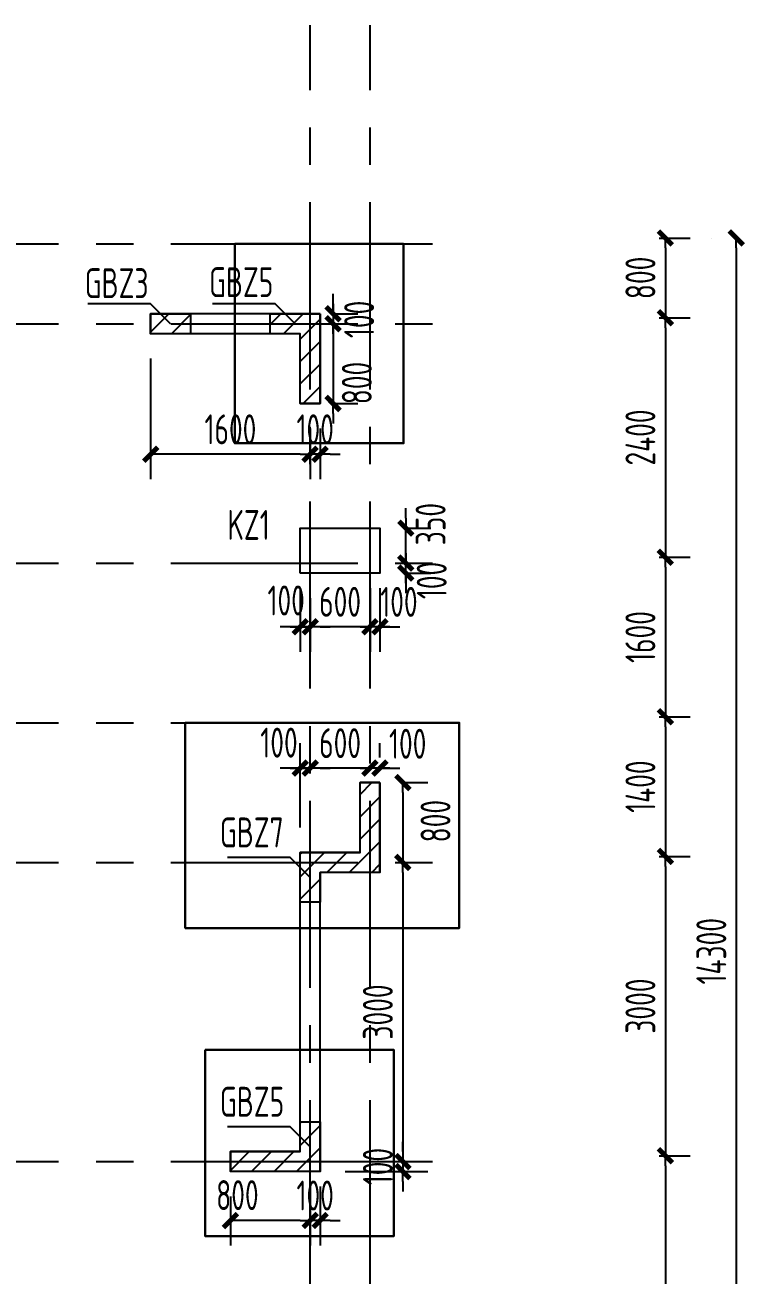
# Model space of a CAD drawing. Extents: x 580289 to 1106878, y -144605 to 78052.
# Drawn here: x 892423 to 899644, y 58074 to 70605 of the extents above; entities that cross this region are included whole.
import ezdxf
from ezdxf.enums import TextEntityAlignment as Align

# ---------------------------------------------------------------- set-up
doc = ezdxf.new("R2010")
doc.units = 0
doc.header["$LTSCALE"] = 100
doc.linetypes.add('CENTER', pattern=[2, 1.25, -0.25, 0.25, -0.25])
doc.layers.get('0').update_dxf_attribs({"linetype": 'CONTINUOUS'})
doc.layers.get('Defpoints').update_dxf_attribs({"linetype": 'CONTINUOUS'})
for name, color, linetype in [('21000', 7, 'CONTINUOUS'), ('b边缘构件', 240, 'CONTINUOUS'), ('b边缘构件阴影', 240, 'CONTINUOUS'), ('COLU', 7, 'CONTINUOUS'), ('DIM', 3, 'CONTINUOUS'), ('PAXIS', 253, 'CENTER'), ('TEXT', 2, 'CONTINUOUS'), ('THIN', 7, 'CONTINUOUS'), ('柱标注', 2, 'CONTINUOUS')]:
    doc.layers.add(name, color=color, linetype=linetype)
doc.styles.get("Standard").update_dxf_attribs({"font": 'tssdeng.shx', "width": 0.7, "bigfont": 'tssdchn.shx'})
doc.styles.add('TSSD_Dimension', font='Tssdeng.shx', dxfattribs={"width": 0.7, "bigfont": 'tssdchn.shx'})
doc.dimstyles.new('TSSD_100_100$0', dxfattribs={"dimtxt": 300, "dimasz": 100, "dimexe": 250, "dimexo": 250, "dimgap": 100, "dimtad": 1, "dimdec": 0, "dimzin": 0, "dimdsep": 46, "dimtxsty": 'TSSD_Dimension', "dimblk": '_TSDBK', "dimblk1": '_TSDBK', "dimblk2": '_TSDBK', "dimsah": 1, "dimcen": 0, "dimclrt": 7, "dimadec": 0, "dimazin": 0, "dimtfac": 1, "dimtdec": 0, "dimtix": 1, "dimtmove": 2, "dimatfit": 3, "dimldrblk": '_TSDBK', "dimfxl": 1, "dimtolj": 1, "dimtzin": 0, "dimarcsym": 0})
pattern_1 = [(45, (430321.28, 300359.7), (-112.2532, 112.2532), [])]

# ---------------------------------------------------------------- blocks, each defined once
blk = doc.blocks.new('_TSDBK')
blk.add_line((-1, 0), (0, 0))
at = {"const_width": 0.5}
blk.add_lwpolyline([(-0.7, -0.7), (0.7, 0.7)], dxfattribs=at)
blk = doc.blocks.new('*D877')
at = {"layer": 'Defpoints', "color": 0}
for p in [(895283, 59211), (895383, 59211), (895283, 58621)]:
    blk.add_point(p, dxfattribs=at)
at = {"layer": 'DIM', "color": 0, "lineweight": -2}
for p, q in [((895283, 58961), (895283, 58371)), ((895383, 58961), (895383, 58371)), ((895183, 58621), (895083, 58621)), ((895383, 58621), (895283, 58621)), ((895483, 58621), (895583, 58621))]:
    blk.add_line(p, q, dxfattribs=at)
at = {"layer": 'DIM', "color": 0, "lineweight": -2, "xscale": 100, "yscale": 100, "zscale": 100}
blk.add_blockref('_TSDBK', (895283, 58621), dxfattribs=at)
at = {"layer": 'DIM', "color": 0, "lineweight": -2, "xscale": 100, "yscale": 100, "zscale": 100, "rotation": 180}
blk.add_blockref('_TSDBK', (895383, 58621), dxfattribs=at)
at = {"layer": 'DIM', "color": 7, "insert": (895333, 58871), "char_height": 300, "attachment_point": 5, "style": 'TSSD_Dimension'}
blk.add_mtext('\\A1;100', dxfattribs=at)
blk = doc.blocks.new('*D878')
at = {"layer": 'Defpoints', "color": 0}
for p in [(895283, 59211), (894483, 59111), (894483, 58621)]:
    blk.add_point(p, dxfattribs=at)
at = {"layer": 'DIM', "color": 0, "lineweight": -2}
for p, q in [((895283, 58961), (895283, 58371)), ((894483, 58861), (894483, 58371)), ((895183, 58621), (894583, 58621))]:
    blk.add_line(p, q, dxfattribs=at)
at = {"layer": 'DIM', "color": 0, "lineweight": -2, "xscale": 100, "yscale": 100, "zscale": 100, "rotation": 180}
blk.add_blockref('_TSDBK', (894483, 58621), dxfattribs=at)
at = {"layer": 'DIM', "color": 0, "lineweight": -2, "xscale": 100, "yscale": 100, "zscale": 100}
blk.add_blockref('_TSDBK', (895283, 58621), dxfattribs=at)
at = {"layer": 'DIM', "color": 7, "insert": (894553, 58875), "char_height": 300, "attachment_point": 5, "style": 'TSSD_Dimension'}
blk.add_mtext('\\A1;800', dxfattribs=at)
blk = doc.blocks.new('*D879')
at = {"layer": 'Defpoints', "color": 0}
for p in [(895983, 63011), (895983, 62211), (896212, 62211)]:
    blk.add_point(p, dxfattribs=at)
at = {"layer": 'DIM', "color": 0, "lineweight": -2}
for p, q in [((896212, 62911), (896212, 62311)), ((896233, 63011), (896462, 63011)), ((896233, 62211), (896462, 62211))]:
    blk.add_line(p, q, dxfattribs=at)
at = {"layer": 'DIM', "color": 0, "lineweight": -2, "xscale": 100, "yscale": 100, "zscale": 100}
for p, rotation in [((896212, 63011), 90), ((896212, 62211), 270)]:
    blk.add_blockref('_TSDBK', p, dxfattribs=dict(at, rotation=rotation))
at = {"layer": 'DIM', "color": 7, "insert": (896540, 62624), "char_height": 300, "attachment_point": 5, "rotation": 90, "style": 'TSSD_Dimension'}
blk.add_mtext('\\A1;800', dxfattribs=at)
blk = doc.blocks.new('*D880')
at = {"layer": 'Defpoints', "color": 0}
for p in [(895983, 62211), (895383, 59211), (896212, 59211)]:
    blk.add_point(p, dxfattribs=at)
at = {"layer": 'DIM', "color": 0, "lineweight": -2}
for p, q in [((896233, 62211), (896462, 62211)), ((896212, 62111), (896212, 59311)), ((895633, 59211), (896462, 59211))]:
    blk.add_line(p, q, dxfattribs=at)
at = {"layer": 'DIM', "color": 0, "lineweight": -2, "xscale": 100, "yscale": 100, "zscale": 100}
for p, rotation in [((896212, 62211), 90), ((896212, 59211), 270)]:
    blk.add_blockref('_TSDBK', p, dxfattribs=dict(at, rotation=rotation))
at = {"layer": 'DIM', "color": 7, "insert": (895962, 60711), "char_height": 300, "attachment_point": 5, "rotation": 90, "style": 'TSSD_Dimension'}
blk.add_mtext('\\A1;3000', dxfattribs=at)
blk = doc.blocks.new('*D881')
at = {"layer": 'Defpoints', "color": 0}
for p in [(895383, 59211), (895383, 59111), (896212, 59111)]:
    blk.add_point(p, dxfattribs=at)
at = {"layer": 'DIM', "color": 0, "lineweight": -2}
for p, q in [((896212, 59311), (896212, 59411)), ((895633, 59211), (896462, 59211)), ((896212, 59211), (896212, 59111)), ((895633, 59111), (896462, 59111)), ((896212, 59011), (896212, 58911))]:
    blk.add_line(p, q, dxfattribs=at)
at = {"layer": 'DIM', "color": 0, "lineweight": -2, "xscale": 100, "yscale": 100, "zscale": 100}
for p, rotation in [((896212, 59211), 270), ((896212, 59111), 90)]:
    blk.add_blockref('_TSDBK', p, dxfattribs=dict(at, rotation=rotation))
at = {"layer": 'DIM', "color": 7, "insert": (895962, 59161), "char_height": 300, "attachment_point": 5, "rotation": 90, "style": 'TSSD_Dimension'}
blk.add_mtext('\\A1;100', dxfattribs=at)
blk = doc.blocks.new('*D882')
at = {"layer": 'Defpoints', "color": 0}
for p in [(895883, 63156), (895883, 63011), (895983, 63011)]:
    blk.add_point(p, dxfattribs=at)
at = {"layer": 'DIM', "color": 0, "lineweight": -2}
for p, q in [((895883, 63261), (895883, 63406)), ((895983, 63261), (895983, 63406)), ((895783, 63156), (895683, 63156)), ((895983, 63156), (895883, 63156)), ((896083, 63156), (896183, 63156))]:
    blk.add_line(p, q, dxfattribs=at)
at = {"layer": 'DIM', "color": 0, "lineweight": -2, "xscale": 100, "yscale": 100, "zscale": 100}
blk.add_blockref('_TSDBK', (895883, 63156), dxfattribs=at)
at = {"layer": 'DIM', "color": 0, "lineweight": -2, "xscale": 100, "yscale": 100, "zscale": 100, "rotation": 180}
blk.add_blockref('_TSDBK', (895983, 63156), dxfattribs=at)
at = {"layer": 'DIM', "color": 7, "insert": (896261, 63400), "char_height": 300, "attachment_point": 5, "style": 'TSSD_Dimension'}
blk.add_mtext('\\A1;100', dxfattribs=at)
blk = doc.blocks.new('*D883')
at = {"layer": 'Defpoints', "color": 0}
for p in [(895283, 63156), (895883, 63011), (895283, 62852)]:
    blk.add_point(p, dxfattribs=at)
at = {"layer": 'DIM', "color": 0, "lineweight": -2}
for p, q in [((895283, 63102), (895283, 63406)), ((895883, 63261), (895883, 63406)), ((895183, 63156), (895083, 63156)), ((895883, 63156), (895283, 63156)), ((895983, 63156), (896083, 63156))]:
    blk.add_line(p, q, dxfattribs=at)
at = {"layer": 'DIM', "color": 0, "lineweight": -2, "xscale": 100, "yscale": 100, "zscale": 100}
blk.add_blockref('_TSDBK', (895283, 63156), dxfattribs=at)
at = {"layer": 'DIM', "color": 0, "lineweight": -2, "xscale": 100, "yscale": 100, "zscale": 100, "rotation": 180}
blk.add_blockref('_TSDBK', (895883, 63156), dxfattribs=at)
at = {"layer": 'DIM', "color": 7, "insert": (895583, 63406), "char_height": 300, "attachment_point": 5, "style": 'TSSD_Dimension'}
blk.add_mtext('\\A1;600', dxfattribs=at)
blk = doc.blocks.new('*D884')
at = {"layer": 'Defpoints', "color": 0}
for p in [(895183, 63156), (895283, 62852), (895183, 62311)]:
    blk.add_point(p, dxfattribs=at)
at = {"layer": 'DIM', "color": 0, "lineweight": -2}
for p, q in [((895183, 62561), (895183, 63406)), ((895283, 63102), (895283, 63406)), ((895083, 63156), (894983, 63156)), ((895283, 63156), (895183, 63156)), ((895383, 63156), (895483, 63156))]:
    blk.add_line(p, q, dxfattribs=at)
at = {"layer": 'DIM', "color": 0, "lineweight": -2, "xscale": 100, "yscale": 100, "zscale": 100}
blk.add_blockref('_TSDBK', (895183, 63156), dxfattribs=at)
at = {"layer": 'DIM', "color": 0, "lineweight": -2, "xscale": 100, "yscale": 100, "zscale": 100, "rotation": 180}
blk.add_blockref('_TSDBK', (895283, 63156), dxfattribs=at)
at = {"layer": 'DIM', "color": 7, "insert": (894970, 63411), "char_height": 300, "attachment_point": 5, "style": 'TSSD_Dimension'}
blk.add_mtext('\\A1;100', dxfattribs=at)
blk = doc.blocks.new('*D895')
at = {"layer": 'Defpoints', "color": 0}
for p in [(895283, 67711), (895283, 67611), (895512, 67611)]:
    blk.add_point(p, dxfattribs=at)
at = {"layer": 'DIM', "color": 0, "lineweight": -2}
for p, q in [((895512, 67811), (895512, 67911)), ((895512, 67711), (895512, 67611)), ((895533, 67711), (895762, 67711)), ((895533, 67611), (895762, 67611)), ((895512, 67511), (895512, 67411))]:
    blk.add_line(p, q, dxfattribs=at)
at = {"layer": 'DIM', "color": 0, "lineweight": -2, "xscale": 100, "yscale": 100, "zscale": 100}
for p, rotation in [((895512, 67711), 270), ((895512, 67611), 90)]:
    blk.add_blockref('_TSDBK', p, dxfattribs=dict(at, rotation=rotation))
at = {"layer": 'DIM', "color": 7, "insert": (895774, 67654), "char_height": 300, "attachment_point": 5, "rotation": 90, "style": 'TSSD_Dimension'}
blk.add_mtext('\\A1;100', dxfattribs=at)
blk = doc.blocks.new('*D896')
at = {"layer": 'Defpoints', "color": 0}
for p in [(895283, 67611), (895283, 66811), (895512, 66811)]:
    blk.add_point(p, dxfattribs=at)
at = {"layer": 'DIM', "color": 0, "lineweight": -2}
for p, q in [((895512, 67711), (895512, 67811)), ((895512, 67611), (895512, 66811)), ((895533, 67611), (895762, 67611)), ((895533, 66811), (895762, 66811)), ((895512, 66711), (895512, 66611))]:
    blk.add_line(p, q, dxfattribs=at)
at = {"layer": 'DIM', "color": 0, "lineweight": -2, "xscale": 100, "yscale": 100, "zscale": 100}
for p, rotation in [((895512, 67611), 270), ((895512, 66811), 90)]:
    blk.add_blockref('_TSDBK', p, dxfattribs=dict(at, rotation=rotation))
at = {"layer": 'DIM', "color": 7, "insert": (895751, 67016), "char_height": 300, "attachment_point": 5, "rotation": 90, "style": 'TSSD_Dimension'}
blk.add_mtext('\\A1;800', dxfattribs=at)
blk = doc.blocks.new('*D897')
at = {"layer": 'Defpoints', "color": 0}
for p in [(895283, 66811), (895383, 66811), (895283, 66302)]:
    blk.add_point(p, dxfattribs=at)
at = {"layer": 'DIM', "color": 0, "lineweight": -2}
for p, q in [((895283, 66561), (895283, 66052)), ((895383, 66561), (895383, 66052)), ((895183, 66302), (895083, 66302)), ((895383, 66302), (895283, 66302)), ((895483, 66302), (895583, 66302))]:
    blk.add_line(p, q, dxfattribs=at)
at = {"layer": 'DIM', "color": 0, "lineweight": -2, "xscale": 100, "yscale": 100, "zscale": 100}
blk.add_blockref('_TSDBK', (895283, 66302), dxfattribs=at)
at = {"layer": 'DIM', "color": 0, "lineweight": -2, "xscale": 100, "yscale": 100, "zscale": 100, "rotation": 180}
blk.add_blockref('_TSDBK', (895383, 66302), dxfattribs=at)
at = {"layer": 'DIM', "color": 7, "insert": (895333, 66552), "char_height": 300, "attachment_point": 5, "style": 'TSSD_Dimension'}
blk.add_mtext('\\A1;100', dxfattribs=at)
blk = doc.blocks.new('*D898')
at = {"layer": 'Defpoints', "color": 0}
for p in [(893683, 67511), (895283, 66811), (893683, 66302)]:
    blk.add_point(p, dxfattribs=at)
at = {"layer": 'DIM', "color": 0, "lineweight": -2}
for p, q in [((893683, 67261), (893683, 66052)), ((895283, 66561), (895283, 66052)), ((895183, 66302), (893783, 66302))]:
    blk.add_line(p, q, dxfattribs=at)
at = {"layer": 'DIM', "color": 0, "lineweight": -2, "xscale": 100, "yscale": 100, "zscale": 100, "rotation": 180}
blk.add_blockref('_TSDBK', (893683, 66302), dxfattribs=at)
at = {"layer": 'DIM', "color": 0, "lineweight": -2, "xscale": 100, "yscale": 100, "zscale": 100}
blk.add_blockref('_TSDBK', (895283, 66302), dxfattribs=at)
at = {"layer": 'DIM', "color": 7, "insert": (894483, 66552), "char_height": 300, "attachment_point": 5, "style": 'TSSD_Dimension'}
blk.add_mtext('\\A1;1600', dxfattribs=at)
blk = doc.blocks.new('*D899')
at = {"layer": 'Defpoints', "color": 0}
for p in [(895883, 65211), (895983, 65211), (895883, 64573)]:
    blk.add_point(p, dxfattribs=at)
at = {"layer": 'DIM', "color": 0, "lineweight": -2}
for p, q in [((895883, 64961), (895883, 64323)), ((895983, 64961), (895983, 64323)), ((895783, 64573), (895683, 64573)), ((895983, 64573), (895883, 64573)), ((896083, 64573), (896183, 64573))]:
    blk.add_line(p, q, dxfattribs=at)
at = {"layer": 'DIM', "color": 0, "lineweight": -2, "xscale": 100, "yscale": 100, "zscale": 100}
blk.add_blockref('_TSDBK', (895883, 64573), dxfattribs=at)
at = {"layer": 'DIM', "color": 0, "lineweight": -2, "xscale": 100, "yscale": 100, "zscale": 100, "rotation": 180}
blk.add_blockref('_TSDBK', (895983, 64573), dxfattribs=at)
at = {"layer": 'DIM', "color": 7, "insert": (896173, 64822), "char_height": 300, "attachment_point": 5, "style": 'TSSD_Dimension'}
blk.add_mtext('\\A1;100', dxfattribs=at)
blk = doc.blocks.new('*D900')
at = {"layer": 'Defpoints', "color": 0}
for p in [(895883, 65211), (895283, 65111), (895283, 64573)]:
    blk.add_point(p, dxfattribs=at)
at = {"layer": 'DIM', "color": 0, "lineweight": -2}
for p, q in [((895883, 64961), (895883, 64323)), ((895283, 64861), (895283, 64323)), ((895183, 64573), (895083, 64573)), ((895883, 64573), (895283, 64573)), ((895983, 64573), (896083, 64573))]:
    blk.add_line(p, q, dxfattribs=at)
at = {"layer": 'DIM', "color": 0, "lineweight": -2, "xscale": 100, "yscale": 100, "zscale": 100}
blk.add_blockref('_TSDBK', (895283, 64573), dxfattribs=at)
at = {"layer": 'DIM', "color": 0, "lineweight": -2, "xscale": 100, "yscale": 100, "zscale": 100, "rotation": 180}
blk.add_blockref('_TSDBK', (895883, 64573), dxfattribs=at)
at = {"layer": 'DIM', "color": 7, "insert": (895583, 64823), "char_height": 300, "attachment_point": 5, "style": 'TSSD_Dimension'}
blk.add_mtext('\\A1;600', dxfattribs=at)
blk = doc.blocks.new('*D901')
at = {"layer": 'Defpoints', "color": 0}
for p in [(895183, 65211), (895283, 65111), (895183, 64573)]:
    blk.add_point(p, dxfattribs=at)
at = {"layer": 'DIM', "color": 0, "lineweight": -2}
for p, q in [((895183, 64961), (895183, 64323)), ((895283, 64861), (895283, 64323)), ((895083, 64573), (894983, 64573)), ((895283, 64573), (895183, 64573)), ((895383, 64573), (895483, 64573))]:
    blk.add_line(p, q, dxfattribs=at)
at = {"layer": 'DIM', "color": 0, "lineweight": -2, "xscale": 100, "yscale": 100, "zscale": 100}
blk.add_blockref('_TSDBK', (895183, 64573), dxfattribs=at)
at = {"layer": 'DIM', "color": 0, "lineweight": -2, "xscale": 100, "yscale": 100, "zscale": 100, "rotation": 180}
blk.add_blockref('_TSDBK', (895283, 64573), dxfattribs=at)
at = {"layer": 'DIM', "color": 7, "insert": (895042, 64836), "char_height": 300, "attachment_point": 5, "style": 'TSSD_Dimension'}
blk.add_mtext('\\A1;100', dxfattribs=at)
blk = doc.blocks.new('*D902')
at = {"layer": 'Defpoints', "color": 0}
for p in [(895983, 65211), (896242, 65211), (895983, 65111)]:
    blk.add_point(p, dxfattribs=at)
at = {"layer": 'DIM', "color": 0, "lineweight": -2}
for p, q in [((896242, 65311), (896242, 65411)), ((896233, 65211), (896492, 65211)), ((896242, 65111), (896242, 65211)), ((896233, 65111), (896492, 65111)), ((896242, 65011), (896242, 64911))]:
    blk.add_line(p, q, dxfattribs=at)
at = {"layer": 'DIM', "color": 0, "lineweight": -2, "xscale": 100, "yscale": 100, "zscale": 100}
for p, rotation in [((896242, 65211), 270), ((896242, 65111), 90)]:
    blk.add_blockref('_TSDBK', p, dxfattribs=dict(at, rotation=rotation))
at = {"layer": 'DIM', "color": 7, "insert": (896502, 65037), "char_height": 300, "attachment_point": 5, "rotation": 90, "style": 'TSSD_Dimension'}
blk.add_mtext('\\A1;100', dxfattribs=at)
blk = doc.blocks.new('*D903')
at = {"layer": 'Defpoints', "color": 0}
for p in [(895983, 65561), (896242, 65561), (895983, 65211)]:
    blk.add_point(p, dxfattribs=at)
at = {"layer": 'DIM', "color": 0, "lineweight": -2}
for p, q in [((896242, 65661), (896242, 65761)), ((896233, 65561), (896492, 65561)), ((896242, 65211), (896242, 65561)), ((896233, 65211), (896492, 65211)), ((896242, 65111), (896242, 65011))]:
    blk.add_line(p, q, dxfattribs=at)
at = {"layer": 'DIM', "color": 0, "lineweight": -2, "xscale": 100, "yscale": 100, "zscale": 100}
for p, rotation in [((896242, 65561), 270), ((896242, 65211), 90)]:
    blk.add_blockref('_TSDBK', p, dxfattribs=dict(at, rotation=rotation))
at = {"layer": 'DIM', "color": 7, "insert": (896491, 65602), "char_height": 300, "attachment_point": 5, "rotation": 90, "style": 'TSSD_Dimension'}
blk.add_mtext('\\A1;350', dxfattribs=at)
blk = doc.blocks.new('*D1021')
at = {"layer": 'Defpoints', "color": 0}
for p in [(899556, 68470), (899556, 54170), (899556, 54170)]:
    blk.add_point(p, dxfattribs=at)
at = {"layer": 'DIM', "color": 0, "lineweight": -2}
for p, q in [((899306, 68470), (899306, 68470)), ((899556, 68370), (899556, 54270))]:
    blk.add_line(p, q, dxfattribs=at)
at = {"layer": 'DIM', "color": 0, "lineweight": -2, "xscale": 100, "yscale": 100, "zscale": 100}
for p, rotation in [((899556, 68470), 90), ((899556, 54170), 270)]:
    blk.add_blockref('_TSDBK', p, dxfattribs=dict(at, rotation=rotation))
at = {"layer": 'DIM', "color": 7, "insert": (899306, 61320), "char_height": 300, "attachment_point": 5, "rotation": 90, "style": 'TSSD_Dimension'}
blk.add_mtext('\\A1;14300', dxfattribs=at)
blk = doc.blocks.new('*D1022')
at = {"layer": 'Defpoints', "color": 0}
for p in [(898532, 68470), (898532, 67670), (898845, 67670)]:
    blk.add_point(p, dxfattribs=at)
at = {"layer": 'DIM', "color": 0, "lineweight": -2}
for p, q in [((898782, 68470), (899095, 68470)), ((898845, 68370), (898845, 67770)), ((898782, 67670), (899095, 67670))]:
    blk.add_line(p, q, dxfattribs=at)
at = {"layer": 'DIM', "color": 0, "lineweight": -2, "xscale": 100, "yscale": 100, "zscale": 100}
for p, rotation in [((898845, 68470), 90), ((898845, 67670), 270)]:
    blk.add_blockref('_TSDBK', p, dxfattribs=dict(at, rotation=rotation))
at = {"layer": 'DIM', "color": 7, "insert": (898595, 68070), "char_height": 300, "attachment_point": 5, "rotation": 90, "style": 'TSSD_Dimension'}
blk.add_mtext('\\A1;800', dxfattribs=at)
blk = doc.blocks.new('*D1023')
at = {"layer": 'Defpoints', "color": 0}
for p in [(898532, 67670), (898532, 65270), (898845, 65270)]:
    blk.add_point(p, dxfattribs=at)
at = {"layer": 'DIM', "color": 0, "lineweight": -2}
for p, q in [((898782, 67670), (899095, 67670)), ((898845, 67570), (898845, 65370)), ((898782, 65270), (899095, 65270))]:
    blk.add_line(p, q, dxfattribs=at)
at = {"layer": 'DIM', "color": 0, "lineweight": -2, "xscale": 100, "yscale": 100, "zscale": 100}
for p, rotation in [((898845, 67670), 90), ((898845, 65270), 270)]:
    blk.add_blockref('_TSDBK', p, dxfattribs=dict(at, rotation=rotation))
at = {"layer": 'DIM', "color": 7, "insert": (898595, 66470), "char_height": 300, "attachment_point": 5, "rotation": 90, "style": 'TSSD_Dimension'}
blk.add_mtext('\\A1;2400', dxfattribs=at)
blk = doc.blocks.new('*D1024')
at = {"layer": 'Defpoints', "color": 0}
for p in [(898532, 65270), (898532, 63670), (898845, 63670)]:
    blk.add_point(p, dxfattribs=at)
at = {"layer": 'DIM', "color": 0, "lineweight": -2}
for p, q in [((898782, 65270), (899095, 65270)), ((898845, 65170), (898845, 63770)), ((898782, 63670), (899095, 63670))]:
    blk.add_line(p, q, dxfattribs=at)
at = {"layer": 'DIM', "color": 0, "lineweight": -2, "xscale": 100, "yscale": 100, "zscale": 100}
for p, rotation in [((898845, 65270), 90), ((898845, 63670), 270)]:
    blk.add_blockref('_TSDBK', p, dxfattribs=dict(at, rotation=rotation))
at = {"layer": 'DIM', "color": 7, "insert": (898595, 64470), "char_height": 300, "attachment_point": 5, "rotation": 90, "style": 'TSSD_Dimension'}
blk.add_mtext('\\A1;1600', dxfattribs=at)
blk = doc.blocks.new('*D1025')
at = {"layer": 'Defpoints', "color": 0}
for p in [(898532, 63670), (898532, 62270), (898845, 62270)]:
    blk.add_point(p, dxfattribs=at)
at = {"layer": 'DIM', "color": 0, "lineweight": -2}
for p, q in [((898782, 63670), (899095, 63670)), ((898845, 63570), (898845, 62370)), ((898782, 62270), (899095, 62270))]:
    blk.add_line(p, q, dxfattribs=at)
at = {"layer": 'DIM', "color": 0, "lineweight": -2, "xscale": 100, "yscale": 100, "zscale": 100}
for p, rotation in [((898845, 63670), 90), ((898845, 62270), 270)]:
    blk.add_blockref('_TSDBK', p, dxfattribs=dict(at, rotation=rotation))
at = {"layer": 'DIM', "color": 7, "insert": (898595, 62970), "char_height": 300, "attachment_point": 5, "rotation": 90, "style": 'TSSD_Dimension'}
blk.add_mtext('\\A1;1400', dxfattribs=at)
blk = doc.blocks.new('*D1026')
at = {"layer": 'Defpoints', "color": 0}
for p in [(898532, 62270), (898532, 59270), (898845, 59270)]:
    blk.add_point(p, dxfattribs=at)
at = {"layer": 'DIM', "color": 0, "lineweight": -2}
for p, q in [((898782, 62270), (899095, 62270)), ((898845, 62170), (898845, 59370)), ((898782, 59270), (899095, 59270))]:
    blk.add_line(p, q, dxfattribs=at)
at = {"layer": 'DIM', "color": 0, "lineweight": -2, "xscale": 100, "yscale": 100, "zscale": 100}
for p, rotation in [((898845, 62270), 90), ((898845, 59270), 270)]:
    blk.add_blockref('_TSDBK', p, dxfattribs=dict(at, rotation=rotation))
at = {"layer": 'DIM', "color": 7, "insert": (898595, 60770), "char_height": 300, "attachment_point": 5, "rotation": 90, "style": 'TSSD_Dimension'}
blk.add_mtext('\\A1;3000', dxfattribs=at)
blk = doc.blocks.new('*D1027')
at = {"layer": 'Defpoints', "color": 0}
for p in [(898532, 59270), (898532, 54170), (898845, 54170)]:
    blk.add_point(p, dxfattribs=at)
at = {"layer": 'DIM', "color": 0, "lineweight": -2}
for p, q in [((898782, 59270), (899095, 59270)), ((898845, 59170), (898845, 54270)), ((898782, 54170), (899095, 54170))]:
    blk.add_line(p, q, dxfattribs=at)
at = {"layer": 'DIM', "color": 0, "lineweight": -2, "xscale": 100, "yscale": 100, "zscale": 100}
for p, rotation in [((898845, 59270), 90), ((898845, 54170), 270)]:
    blk.add_blockref('_TSDBK', p, dxfattribs=dict(at, rotation=rotation))
at = {"layer": 'DIM', "color": 7, "insert": (898595, 56720), "char_height": 300, "attachment_point": 5, "rotation": 90, "style": 'TSSD_Dimension'}
blk.add_mtext('\\A1;5100', dxfattribs=at)

msp = doc.modelspace()

# ---------------------------------------------------------------- hatches: boundary and pattern name
at = {"layer": 'b边缘构件阴影'}
h = msp.add_hatch(dxfattribs=at)
h.set_pattern_fill('ANSI31', color=256, scale=50, style=0)
h.set_pattern_definition(pattern_1)
h.paths.add_polyline_path([(894083, 67710.8), (894083, 67510.8), (893683, 67510.8), (893683, 67710.8)], flags=0)
h = msp.add_hatch(dxfattribs=at)
h.set_pattern_fill('ANSI31', color=256, scale=50, style=0)
h.set_pattern_definition(pattern_1)
h.paths.add_polyline_path([(895383, 67710.8), (895383, 66810.8), (895183, 66810.8), (895183, 67510.8), (894883, 67510.8), (894883, 67710.8)], flags=0)
h = msp.add_hatch(dxfattribs=at)
h.set_pattern_fill('ANSI31', color=256, scale=50, style=0)
h.set_pattern_definition(pattern_1)
h.paths.add_polyline_path([(895983, 63010.8), (895983, 62110.8), (895383, 62110.8), (895383, 61810.8), (895183, 61810.8), (895183, 62310.8), (895783, 62310.8), (895783, 63010.8)], flags=0)
h = msp.add_hatch(dxfattribs=at)
h.set_pattern_fill('ANSI31', color=256, scale=50, style=0)
h.set_pattern_definition(pattern_1)
h.paths.add_polyline_path([(895383, 59610.8), (895383, 59110.8), (894483, 59110.8), (894483, 59310.8), (895183, 59310.8), (895183, 59610.8)], flags=0)

# ---------------------------------------------------------------- linework, layer by layer
at = {"layer": '21000', "color": 1, "lineweight": 30}
for points in [[(894526.9, 68410.8), (896219.2, 68410.8), (896219.2, 66411.7), (894526.9, 66411.7)], [(894030.5, 63610.9), (896778.1, 63610.9), (896778.1, 61551.9), (894030.5, 61551.9)], [(894230.5, 60332.6), (896121.9, 60332.6), (896121.9, 58463.4), (894230.5, 58463.4)]]:
    msp.add_lwpolyline(points, close=True, dxfattribs=at)
at = {"layer": 'b边缘构件'}
for points in [[(893683, 67710.8), (893683, 67510.8)], [(894083, 67710.8), (894083, 67510.8), (893683, 67510.8), (893683, 67710.8), (894083, 67710.8)], [(895383, 67710.8), (895383, 66810.8), (895183, 66810.8), (895183, 67510.8), (894883, 67510.8), (894883, 67710.8), (895383, 67710.8)], [(895383, 66810.8), (895383, 67710.8)], [(895183, 66810.8), (895183, 67510.8)], [(895183, 66810.8), (895383, 66810.8)], [(895983, 63010.8), (895983, 62110.8), (895383, 62110.8), (895383, 61810.8), (895183, 61810.8), (895183, 62310.8), (895783, 62310.8), (895783, 63010.8), (895983, 63010.8)], [(895783, 62310.8), (895783, 63010.8)], [(895983, 63010.8), (895783, 63010.8)], [(895983, 62110.8), (895983, 63010.8)], [(895783, 62310.8), (895183, 62310.8)], [(895983, 62110.8), (895383, 62110.8)], [(895383, 59610.8), (895383, 59110.8), (894483, 59110.8), (894483, 59310.8), (895183, 59310.8), (895183, 59610.8), (895383, 59610.8)], [(895183, 59310.8), (894483, 59310.8)], [(894483, 59310.8), (894483, 59110.8)], [(895383, 59110.8), (894483, 59110.8)]]:
    msp.add_lwpolyline(points, dxfattribs=at)
at = {"layer": 'COLU'}
for points in [[(895383, 67710.8), (893683, 67710.8)], [(893683, 67710.8), (893683, 67510.8)], [(895383, 66810.8), (895383, 67710.8)], [(895183, 67510.8), (893683, 67510.8)], [(895183, 66810.8), (895183, 67510.8)], [(895183, 66810.8), (895383, 66810.8)], [(895783, 62310.8), (895783, 63010.8)], [(895983, 63010.8), (895783, 63010.8)], [(895983, 62110.8), (895983, 63010.8)], [(895783, 62310.8), (895183, 62310.8)], [(895183, 59310.8), (895183, 62310.8)], [(895983, 62110.8), (895383, 62110.8)], [(895383, 59110.8), (895383, 62110.8)], [(895183, 59310.8), (894483, 59310.8)], [(894483, 59310.8), (894483, 59110.8)], [(895383, 59110.8), (894483, 59110.8)]]:
    msp.add_lwpolyline(points, dxfattribs=at)
msp.add_lwpolyline([(895183, 65110.8), (895183, 65560.8), (895983, 65560.8), (895983, 65110.8)], close=True, dxfattribs=at)
at = {"layer": 'PAXIS', "linetype": 'CENTER', "ltscale": 15}
for p, q in [((895283, 51952.8), (895283, 70605.3)), ((895883, 51952.8), (895883, 70605.3)), ((845885.4, 68410.8), (896680.6, 68410.8)), ((845885.4, 67610.8), (896680.6, 67610.8)), ((845885.4, 65210.8), (896680.6, 65210.8)), ((845885.4, 63612.1), (896680.6, 63610.8)), ((845885.4, 62210.8), (896680.6, 62210.8)), ((845885.4, 59210.8), (896680.6, 59210.8))]:
    msp.add_line(p, q, dxfattribs=at)
at = {"layer": 'THIN'}
for points in [[(893883, 67610.8), (893683, 67810.8), (893053, 67810.8)], [(895133, 67610.8), (894933, 67810.8), (894303, 67810.8)], [(895283, 62060.8), (895083, 62260.8), (894453, 62260.8)], [(895283, 59360.8), (895083, 59560.8), (894453, 59560.8)]]:
    msp.add_lwpolyline(points, dxfattribs=at)

# ---------------------------------------------------------------- texts
at = {"layer": 'TEXT', "width": 0.7}
for s, p in [('GBZ5', (894268.7, 67877.1)), ('GBZ3', (893021.6, 67867)), ('GBZ7', (894377.2, 62360.8)), ('GBZ5', (894377.2, 59660.8))]:
    msp.add_text(s, height=300, dxfattribs=at).set_placement(p)
at = {"layer": '柱标注', "width": 0.7}
msp.add_text('KZ1', height=300, dxfattribs=at).set_placement((894665.3, 65593.6), align=Align.MIDDLE_CENTER)

# ---------------------------------------------------------------- dimensions: what is measured, and where the dimension line sits
at = {"layer": 'DIM'}
for base, p1, p2, angle, picture, middle in [((898845.3, 67669.5), (898532.2, 68469.5), (898532.2, 67669.5), 90, '*D1022', (898595.3, 68069.5)), ((899556.2, 54169.5), (899556.2, 68469.5), (899556.2, 54169.5), 90, '*D1021', (899306.2, 61319.5)), ((898845.3, 65269.5), (898532.2, 67669.5), (898532.2, 65269.5), 90, '*D1023', (898595.3, 66469.5)), ((893683, 66301.9), (895283, 66810.8), (893683, 67510.8), 180, '*D898', (894483, 66551.9)), ((895283, 66301.9), (895383, 66810.8), (895283, 66810.8), 180, '*D897', (895333, 66551.9)), ((898845.3, 63669.5), (898532.2, 65269.5), (898532.2, 63669.5), 90, '*D1024', (898595.3, 64469.5)), ((895283, 64573.3), (895883, 65210.8), (895283, 65110.8), 180, '*D900', (895583, 64823.3)), ((898845.3, 62269.5), (898532.2, 63669.5), (898532.2, 62269.5), 90, '*D1025', (898595.3, 62969.5)), ((895283, 63156), (895883, 63010.8), (895283, 62852.2), 180, '*D883', (895583, 63406)), ((896212.3, 59210.8), (895983, 62210.8), (895383, 59210.8), 90, '*D880', (895962.3, 60710.8)), ((898845.3, 59269.5), (898532.2, 62269.5), (898532.2, 59269.5), 90, '*D1026', (898595.3, 60769.5)), ((896212.3, 59110.8), (895383, 59210.8), (895383, 59110.8), 90, '*D881', (895962.3, 59160.8)), ((898845.3, 54169.5), (898532.2, 59269.5), (898532.2, 54169.5), 90, '*D1027', (898595.3, 56719.5)), ((895283, 58621.4), (895383, 59210.8), (895283, 59210.8), 180, '*D877', (895333, 58871.4))]:
    dim = msp.add_linear_dim(base=base, p1=p1, p2=p2, angle=angle, dimstyle='TSSD_100_100$0', dxfattribs=at)
    dim.commit()
    dim.dimension.update_dxf_attribs({"geometry": picture, "text_midpoint": middle})
for base, p1, p2, angle, picture, middle in [((895511.6, 67610.8), (895283, 67710.8), (895283, 67610.8), 90, '*D895', (895773.6, 67654.1)), ((895511.6, 66810.8), (895283, 67610.8), (895283, 66810.8), 90, '*D896', (895751.1, 67016.2)), ((896241.6, 65560.8), (895983, 65210.8), (895983, 65560.8), 90, '*D903', (896491.4, 65602)), ((896241.6, 65210.8), (895983, 65110.8), (895983, 65210.8), 90, '*D902', (896502.4, 65036.7)), ((895183, 64573.3), (895283, 65110.8), (895183, 65210.8), 180, '*D901', (895041.9, 64836.2)), ((895883, 64573.3), (895983, 65210.8), (895883, 65210.8), 180, '*D899', (896173.3, 64822)), ((895183, 63156), (895283, 62852.2), (895183, 62310.8), 180, '*D884', (894970.4, 63410.9)), ((895883, 63156), (895983, 63010.8), (895883, 63010.8), 180, '*D882', (896261.4, 63399.8)), ((896212.3, 62210.8), (895983, 63010.8), (895983, 62210.8), 90, '*D879', (896539.6, 62624.4)), ((894483, 58621.4), (895283, 59210.8), (894483, 59110.8), 180, '*D878', (894552.8, 58875.5))]:
    dim = msp.add_linear_dim(base=base, p1=p1, p2=p2, angle=angle, dimstyle='TSSD_100_100$0', dxfattribs=at)
    dim.commit()
    dim.dimension.update_dxf_attribs({"geometry": picture, "text_midpoint": middle, "dimtype": 160})

doc.saveas('drawing.dxf')
